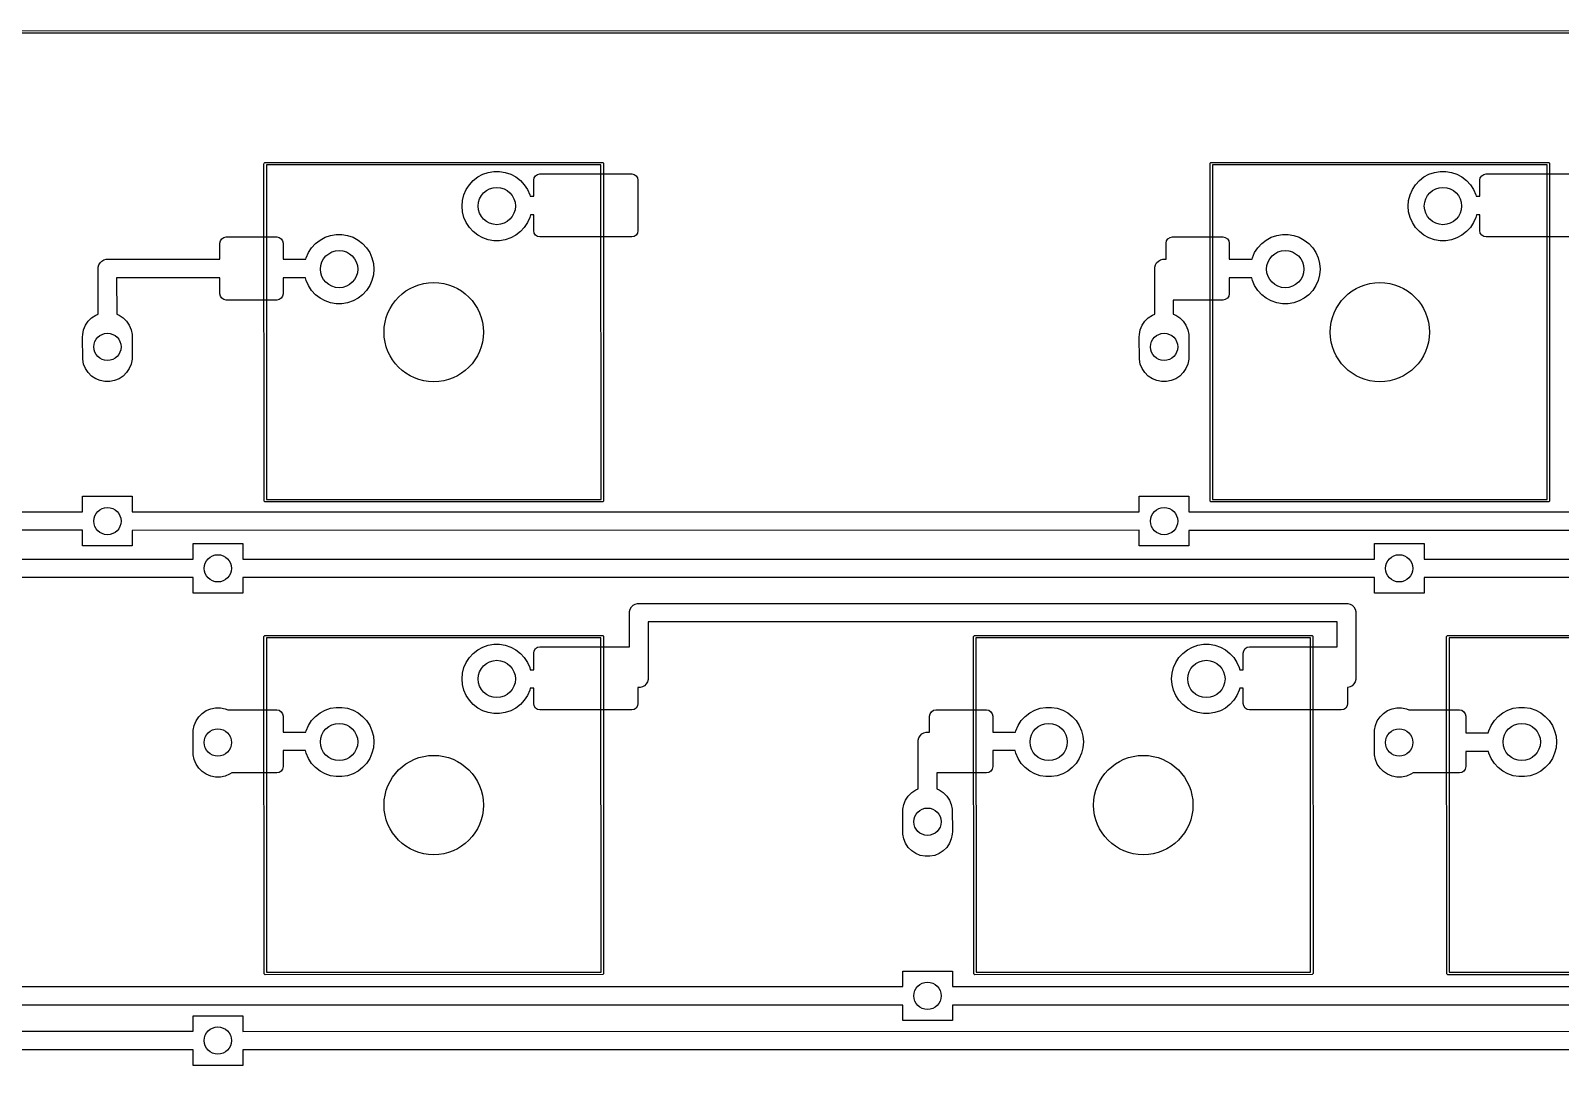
# Model space of a CAD drawing. Extents: x 12 to 499, y -206 to -17.
# Drawn here: x 71.1 to 132.7, y -58.5 to -16.8 of the extents above; entities that cross this region are included whole.
import ezdxf

# ---------------------------------------------------------------- set-up
doc = ezdxf.new("R2010")
doc.units = 0
doc.layers.add('BLACK', color=7, linetype='CONTINUOUS')

msp = doc.modelspace()

# ---------------------------------------------------------------- linework, layer by layer
at = {"layer": 'BLACK', "linetype": 'CONTINUOUS'}
for p, q in [((11.980866, -16.844806), (499.237, -16.841)), ((499.187, -16.937194), (12.046195, -16.940999)), ((80.514856, -22.185866), (80.541916, -22.158806)), ((80.541916, -22.158806), (94.13105, -22.155)), ((94.13105, -22.155), (94.150184, -22.158806)), ((94.150184, -22.158806), (94.177244, -22.185866)), ((118.614866, -22.185866), (118.641926, -22.158806)), ((118.641926, -22.158806), (132.23106, -22.155)), ((132.23106, -22.155), (132.250194, -22.158806)), ((132.250194, -22.158806), (132.277254, -22.185866)), ((80.51105, -22.205), (80.514856, -22.185866)), ((80.514856, -35.794134), (80.51105, -22.205)), ((94.081062, -22.251213), (80.607263, -22.254987)), ((80.607263, -22.254987), (80.611037, -35.728786)), ((88.937856, -22.879987), (89.120323, -22.737967)), ((89.120323, -22.737967), (89.323676, -22.627917)), ((89.323676, -22.627917), (89.54237, -22.55284)), ((89.54237, -22.55284), (89.770439, -22.514782)), ((89.770439, -22.514782), (90.001661, -22.514782)), ((90.001661, -22.514782), (90.22973, -22.55284)), ((90.22973, -22.55284), (90.448424, -22.627917)), ((90.448424, -22.627917), (90.651777, -22.737967)), ((90.651777, -22.737967), (90.834244, -22.879987)), ((91.37205, -22.869), (91.391385, -22.771798)), ((91.391385, -22.771798), (91.446445, -22.689395)), ((91.446445, -22.689395), (91.528848, -22.634335)), ((91.528848, -22.634335), (91.62605, -22.615)), ((91.62605, -22.615), (95.31805, -22.615)), ((94.084836, -35.725012), (94.081062, -22.251213)), ((94.177244, -22.185866), (94.18105, -35.775)), ((95.31805, -22.615), (95.415252, -22.634335)), ((95.415252, -22.634335), (95.497655, -22.689395)), ((95.497655, -22.689395), (95.552715, -22.771798)), ((95.552715, -22.771798), (95.57205, -22.869)), ((118.61106, -22.205), (118.614866, -22.185866)), ((118.614866, -35.794134), (118.61106, -22.205)), ((132.181072, -22.251213), (118.707273, -22.254987)), ((118.707273, -22.254987), (118.711047, -35.728786)), ((127.037866, -22.879987), (127.220333, -22.737967)), ((127.220333, -22.737967), (127.423686, -22.627917)), ((127.423686, -22.627917), (127.64238, -22.55284)), ((127.64238, -22.55284), (127.870449, -22.514782)), ((127.870449, -22.514782), (128.101671, -22.514782)), ((128.101671, -22.514782), (128.32974, -22.55284)), ((128.32974, -22.55284), (128.548434, -22.627917)), ((128.548434, -22.627917), (128.751787, -22.737967)), ((128.751787, -22.737967), (128.934254, -22.879987)), ((129.47206, -22.869), (129.491395, -22.771798)), ((129.491395, -22.771798), (129.546455, -22.689395)), ((129.546455, -22.689395), (129.628858, -22.634335)), ((129.628858, -22.634335), (129.72606, -22.615)), ((129.72606, -22.615), (133.41806, -22.615)), ((132.184846, -35.725012), (132.181072, -22.251213)), ((132.277254, -22.185866), (132.28106, -35.775)), ((88.561906, -23.455421), (88.654787, -23.243674)), ((88.654787, -23.243674), (88.781253, -23.050102)), ((88.781253, -23.050102), (88.937856, -22.879987)), ((90.834244, -22.879987), (90.990847, -23.050102)), ((90.990847, -23.050102), (91.117313, -23.243674)), ((91.117313, -23.243674), (91.210194, -23.455421)), ((91.37205, -23.511853), (91.37205, -22.869)), ((95.57205, -22.869), (95.57205, -24.901)), ((126.661916, -23.455421), (126.754797, -23.243674)), ((126.754797, -23.243674), (126.881263, -23.050102)), ((126.881263, -23.050102), (127.037866, -22.879987)), ((128.934254, -22.879987), (129.090857, -23.050102)), ((129.090857, -23.050102), (129.217323, -23.243674)), ((129.217323, -23.243674), (129.310204, -23.455421)), ((129.47206, -23.511853), (129.47206, -22.869)), ((88.48605, -23.91), (88.505144, -23.679568)), ((88.505144, -24.140432), (88.48605, -23.91)), ((88.505144, -23.679568), (88.561906, -23.455421)), ((91.210194, -23.455421), (91.224517, -23.511983)), ((91.224517, -23.511983), (91.37205, -23.511853)), ((126.58606, -23.91), (126.605154, -23.679568)), ((126.605154, -24.140432), (126.58606, -23.91)), ((126.605154, -23.679568), (126.661916, -23.455421)), ((129.310204, -23.455421), (129.324527, -23.511983)), ((129.324527, -23.511983), (129.47206, -23.511853)), ((88.561906, -24.364579), (88.505144, -24.140432)), ((88.654787, -24.576326), (88.561906, -24.364579)), ((88.781253, -24.769898), (88.654787, -24.576326)), ((91.117313, -24.576326), (90.990847, -24.769898)), ((91.210194, -24.364579), (91.117313, -24.576326)), ((91.236979, -24.258807), (91.210194, -24.364579)), ((91.37205, -24.258688), (91.236979, -24.258807)), ((91.37205, -24.901), (91.37205, -24.258688)), ((126.661916, -24.364579), (126.605154, -24.140432)), ((126.754797, -24.576326), (126.661916, -24.364579)), ((126.881263, -24.769898), (126.754797, -24.576326)), ((129.217323, -24.576326), (129.090857, -24.769898)), ((129.310204, -24.364579), (129.217323, -24.576326)), ((129.336989, -24.258807), (129.310204, -24.364579)), ((129.47206, -24.258688), (129.336989, -24.258807)), ((129.47206, -24.901), (129.47206, -24.258688)), ((78.759385, -25.311798), (78.814445, -25.229395)), ((78.814445, -25.229395), (78.896848, -25.174335)), ((78.896848, -25.174335), (78.99405, -25.155)), ((78.99405, -25.155), (81.02605, -25.155)), ((81.02605, -25.155), (81.123252, -25.174335)), ((81.123252, -25.174335), (81.205655, -25.229395)), ((81.205655, -25.229395), (81.260715, -25.311798)), ((82.770323, -25.277967), (82.973676, -25.167917)), ((82.973676, -25.167917), (83.19237, -25.09284)), ((83.19237, -25.09284), (83.420439, -25.054782)), ((83.420439, -25.054782), (83.651661, -25.054782)), ((83.651661, -25.054782), (83.87973, -25.09284)), ((83.87973, -25.09284), (84.098424, -25.167917)), ((84.098424, -25.167917), (84.301777, -25.277967)), ((88.937856, -24.940013), (88.781253, -24.769898)), ((89.120323, -25.082033), (88.937856, -24.940013)), ((89.323676, -25.192083), (89.120323, -25.082033)), ((89.54237, -25.26716), (89.323676, -25.192083)), ((90.448424, -25.192083), (90.22973, -25.26716)), ((90.651777, -25.082033), (90.448424, -25.192083)), ((90.834244, -24.940013), (90.651777, -25.082033)), ((90.990847, -24.769898), (90.834244, -24.940013)), ((91.391385, -24.998202), (91.37205, -24.901)), ((91.446445, -25.080605), (91.391385, -24.998202)), ((91.528848, -25.135665), (91.446445, -25.080605)), ((91.62605, -25.155), (91.528848, -25.135665)), ((95.31805, -25.155), (91.62605, -25.155)), ((95.415252, -25.135665), (95.31805, -25.155)), ((95.497655, -25.080605), (95.415252, -25.135665)), ((95.552715, -24.998202), (95.497655, -25.080605)), ((95.57205, -24.901), (95.552715, -24.998202)), ((116.859395, -25.311798), (116.914455, -25.229395)), ((116.914455, -25.229395), (116.996858, -25.174335)), ((116.996858, -25.174335), (117.09406, -25.155)), ((117.09406, -25.155), (119.12606, -25.155)), ((119.12606, -25.155), (119.223262, -25.174335)), ((119.223262, -25.174335), (119.305665, -25.229395)), ((119.305665, -25.229395), (119.360725, -25.311798)), ((120.870333, -25.277967), (121.073686, -25.167917)), ((121.073686, -25.167917), (121.29238, -25.09284)), ((121.29238, -25.09284), (121.520449, -25.054782)), ((121.520449, -25.054782), (121.751671, -25.054782)), ((121.751671, -25.054782), (121.97974, -25.09284)), ((121.97974, -25.09284), (122.198434, -25.167917)), ((122.198434, -25.167917), (122.401787, -25.277967)), ((127.037866, -24.940013), (126.881263, -24.769898)), ((127.220333, -25.082033), (127.037866, -24.940013)), ((127.423686, -25.192083), (127.220333, -25.082033)), ((127.64238, -25.26716), (127.423686, -25.192083)), ((128.548434, -25.192083), (128.32974, -25.26716)), ((128.751787, -25.082033), (128.548434, -25.192083)), ((128.934254, -24.940013), (128.751787, -25.082033)), ((129.090857, -24.769898), (128.934254, -24.940013)), ((129.491395, -24.998202), (129.47206, -24.901)), ((129.546455, -25.080605), (129.491395, -24.998202)), ((129.628858, -25.135665), (129.546455, -25.080605)), ((129.72606, -25.155), (129.628858, -25.135665)), ((133.41806, -25.155), (129.72606, -25.155)), ((78.74005, -25.409), (78.759385, -25.311798)), ((78.74005, -26.050696), (78.74005, -25.409)), ((81.260715, -25.311798), (81.28005, -25.409)), ((81.28005, -25.409), (81.28005, -26.052024)), ((82.211906, -25.995421), (82.304787, -25.783674)), ((82.304787, -25.783674), (82.431253, -25.590102)), ((82.431253, -25.590102), (82.587856, -25.419987)), ((82.587856, -25.419987), (82.770323, -25.277967)), ((84.301777, -25.277967), (84.484244, -25.419987)), ((84.484244, -25.419987), (84.640847, -25.590102)), ((84.640847, -25.590102), (84.767313, -25.783674)), ((84.767313, -25.783674), (84.860194, -25.995421)), ((89.770439, -25.305218), (89.54237, -25.26716)), ((90.001661, -25.305218), (89.770439, -25.305218)), ((90.22973, -25.26716), (90.001661, -25.305218)), ((116.84006, -25.409), (116.859395, -25.311798)), ((116.84006, -26.052904), (116.84006, -25.409)), ((119.360725, -25.311798), (119.38006, -25.409)), ((119.38006, -25.409), (119.38006, -26.052024)), ((120.311916, -25.995421), (120.404797, -25.783674)), ((120.404797, -25.783674), (120.531263, -25.590102)), ((120.531263, -25.590102), (120.687866, -25.419987)), ((120.687866, -25.419987), (120.870333, -25.277967)), ((122.401787, -25.277967), (122.584254, -25.419987)), ((122.584254, -25.419987), (122.740857, -25.590102)), ((122.740857, -25.590102), (122.867323, -25.783674)), ((122.867323, -25.783674), (122.960204, -25.995421)), ((127.870449, -25.305218), (127.64238, -25.26716)), ((128.101671, -25.305218), (127.870449, -25.305218)), ((128.32974, -25.26716), (128.101671, -25.305218)), ((73.831058, -26.425), (73.834266, -26.376053)), ((73.832894, -28.262389), (73.831058, -26.425)), ((73.834266, -26.376053), (73.859603, -26.281494)), ((73.859603, -26.281494), (73.90855, -26.196714)), ((73.90855, -26.196714), (73.977772, -26.127492)), ((73.977772, -26.127492), (74.062552, -26.078545)), ((74.062552, -26.078545), (74.157111, -26.053208)), ((74.157111, -26.053208), (78.74005, -26.050696)), ((81.28005, -26.052024), (82.19778, -26.0512)), ((82.19778, -26.0512), (82.211906, -25.995421)), ((84.860194, -25.995421), (84.916956, -26.219568)), ((84.916956, -26.219568), (84.93605, -26.45)), ((84.93605, -26.45), (84.916956, -26.680432)), ((116.38106, -26.425), (116.384268, -26.376053)), ((116.382896, -28.262389), (116.38106, -26.425)), ((116.384268, -26.376053), (116.409605, -26.281494)), ((116.409605, -26.281494), (116.458552, -26.196714)), ((116.458552, -26.196714), (116.527774, -26.127492)), ((116.527774, -26.127492), (116.612554, -26.078545)), ((116.612554, -26.078545), (116.707113, -26.053208)), ((116.707113, -26.053208), (116.84006, -26.052904)), ((119.38006, -26.052024), (120.29779, -26.0512)), ((120.29779, -26.0512), (120.311916, -25.995421)), ((122.960204, -25.995421), (123.016966, -26.219568)), ((123.016966, -26.219568), (123.03606, -26.45)), ((123.03606, -26.45), (123.016966, -26.680432)), ((78.74005, -26.797514), (74.578273, -26.799795)), ((74.578273, -26.799795), (74.579735, -28.262602)), ((78.74005, -27.441), (78.74005, -26.797514)), ((82.184928, -26.798048), (81.28005, -26.79886)), ((81.28005, -26.79886), (81.28005, -27.441)), ((82.211906, -26.904579), (82.184928, -26.798048)), ((82.304787, -27.116326), (82.211906, -26.904579)), ((84.860194, -26.904579), (84.767313, -27.116326)), ((84.916956, -26.680432), (84.860194, -26.904579)), ((120.284938, -26.798048), (119.38006, -26.79886)), ((119.38006, -26.79886), (119.38006, -27.441)), ((120.311916, -26.904579), (120.284938, -26.798048)), ((120.404797, -27.116326), (120.311916, -26.904579)), ((122.960204, -26.904579), (122.867323, -27.116326)), ((123.016966, -26.680432), (122.960204, -26.904579)), ((78.759385, -27.538202), (78.74005, -27.441)), ((78.814445, -27.620605), (78.759385, -27.538202)), ((78.896848, -27.675665), (78.814445, -27.620605)), ((78.99405, -27.695), (78.896848, -27.675665)), ((81.02605, -27.695), (78.99405, -27.695)), ((81.123252, -27.675665), (81.02605, -27.695)), ((81.205655, -27.620605), (81.123252, -27.675665)), ((81.260715, -27.538202), (81.205655, -27.620605)), ((81.28005, -27.441), (81.260715, -27.538202)), ((82.431253, -27.309898), (82.304787, -27.116326)), ((82.587856, -27.480013), (82.431253, -27.309898)), ((82.770323, -27.622033), (82.587856, -27.480013)), ((82.973676, -27.732083), (82.770323, -27.622033)), ((84.301777, -27.622033), (84.098424, -27.732083)), ((84.484244, -27.480013), (84.301777, -27.622033)), ((84.640847, -27.309898), (84.484244, -27.480013)), ((84.767313, -27.116326), (84.640847, -27.309898)), ((119.12606, -27.695), (117.129171, -27.695)), ((117.129171, -27.695), (117.129737, -28.262602)), ((119.223262, -27.675665), (119.12606, -27.695)), ((119.305665, -27.620605), (119.223262, -27.675665)), ((119.360725, -27.538202), (119.305665, -27.620605)), ((119.38006, -27.441), (119.360725, -27.538202)), ((120.531263, -27.309898), (120.404797, -27.116326)), ((120.687866, -27.480013), (120.531263, -27.309898)), ((120.870333, -27.622033), (120.687866, -27.480013)), ((121.073686, -27.732083), (120.870333, -27.622033)), ((122.401787, -27.622033), (122.198434, -27.732083)), ((122.584254, -27.480013), (122.401787, -27.622033)), ((122.740857, -27.309898), (122.584254, -27.480013)), ((122.867323, -27.116326), (122.740857, -27.309898)), ((73.571665, -28.41199), (73.734661, -28.303079)), ((73.734661, -28.303079), (73.832894, -28.262389)), ((74.579735, -28.262602), (74.677455, -28.303079)), ((74.677455, -28.303079), (74.840451, -28.41199)), ((83.19237, -27.80716), (82.973676, -27.732083)), ((83.420439, -27.845218), (83.19237, -27.80716)), ((83.651661, -27.845218), (83.420439, -27.845218)), ((83.87973, -27.80716), (83.651661, -27.845218)), ((84.098424, -27.732083), (83.87973, -27.80716)), ((116.121667, -28.41199), (116.284663, -28.303079)), ((116.284663, -28.303079), (116.382896, -28.262389)), ((117.129737, -28.262602), (117.227457, -28.303079)), ((117.227457, -28.303079), (117.390453, -28.41199)), ((121.29238, -27.80716), (121.073686, -27.732083)), ((121.520449, -27.845218), (121.29238, -27.80716)), ((121.751671, -27.845218), (121.520449, -27.845218)), ((121.97974, -27.80716), (121.751671, -27.845218)), ((122.198434, -27.732083), (121.97974, -27.80716)), ((73.210873, -29.086983), (73.249118, -28.894715)), ((73.249118, -28.894715), (73.324137, -28.713603)), ((73.324137, -28.713603), (73.433048, -28.550607)), ((73.433048, -28.550607), (73.571665, -28.41199)), ((74.840451, -28.41199), (74.979068, -28.550607)), ((74.979068, -28.550607), (75.087979, -28.713603)), ((75.087979, -28.713603), (75.162998, -28.894715)), ((75.162998, -28.894715), (75.201243, -29.086983)), ((115.760875, -29.086983), (115.79912, -28.894715)), ((115.79912, -28.894715), (115.874139, -28.713603)), ((115.874139, -28.713603), (115.98305, -28.550607)), ((115.98305, -28.550607), (116.121667, -28.41199)), ((117.390453, -28.41199), (117.52907, -28.550607)), ((117.52907, -28.550607), (117.637981, -28.713603)), ((117.637981, -28.713603), (117.713, -28.894715)), ((117.713, -28.894715), (117.751245, -29.086983)), ((73.206058, -29.185), (73.210873, -29.086983)), ((73.210873, -30.083017), (73.206058, -29.185)), ((75.201243, -29.086983), (75.206058, -29.985)), ((115.75606, -29.185), (115.760875, -29.086983)), ((115.760875, -30.083017), (115.75606, -29.185)), ((117.751245, -29.086983), (117.75606, -29.985)), ((73.249118, -30.275285), (73.210873, -30.083017)), ((75.201243, -30.083017), (75.162998, -30.275285)), ((75.206058, -29.985), (75.201243, -30.083017)), ((115.79912, -30.275285), (115.760875, -30.083017)), ((117.751245, -30.083017), (117.713, -30.275285)), ((117.75606, -29.985), (117.751245, -30.083017)), ((73.324137, -30.456397), (73.249118, -30.275285)), ((73.433048, -30.619393), (73.324137, -30.456397)), ((73.571665, -30.75801), (73.433048, -30.619393)), ((73.734661, -30.866921), (73.571665, -30.75801)), ((74.840451, -30.75801), (74.677455, -30.866921)), ((74.979068, -30.619393), (74.840451, -30.75801)), ((75.087979, -30.456397), (74.979068, -30.619393)), ((75.162998, -30.275285), (75.087979, -30.456397)), ((115.874139, -30.456397), (115.79912, -30.275285)), ((115.98305, -30.619393), (115.874139, -30.456397)), ((116.121667, -30.75801), (115.98305, -30.619393)), ((116.284663, -30.866921), (116.121667, -30.75801)), ((117.390453, -30.75801), (117.227457, -30.866921)), ((117.52907, -30.619393), (117.390453, -30.75801)), ((117.637981, -30.456397), (117.52907, -30.619393)), ((117.713, -30.275285), (117.637981, -30.456397)), ((73.915773, -30.94194), (73.734661, -30.866921)), ((74.108041, -30.980185), (73.915773, -30.94194)), ((74.304075, -30.980185), (74.108041, -30.980185)), ((74.496343, -30.94194), (74.304075, -30.980185)), ((74.677455, -30.866921), (74.496343, -30.94194)), ((116.465775, -30.94194), (116.284663, -30.866921)), ((116.658043, -30.980185), (116.465775, -30.94194)), ((116.854077, -30.980185), (116.658043, -30.980185)), ((117.046345, -30.94194), (116.854077, -30.980185)), ((117.227457, -30.866921), (117.046345, -30.94194)), ((73.206058, -36.225095), (73.206058, -35.6)), ((73.206058, -35.6), (75.206058, -35.6)), ((75.206058, -35.6), (75.206058, -36.228129)), ((80.611037, -35.728786), (94.084836, -35.725012)), ((115.75606, -36.225075), (115.75606, -35.6)), ((115.75606, -35.6), (117.75606, -35.6)), ((117.75606, -35.6), (117.75606, -36.228119)), ((118.711047, -35.728786), (132.184846, -35.725012)), ((41.556058, -36.228108), (73.206058, -36.225095)), ((75.206058, -36.228129), (115.75606, -36.225075)), ((80.541916, -35.821194), (80.514856, -35.794134)), ((80.56105, -35.825), (80.541916, -35.821194)), ((94.150184, -35.821194), (80.56105, -35.825)), ((94.177244, -35.794134), (94.150184, -35.821194)), ((94.18105, -35.775), (94.177244, -35.794134)), ((117.75606, -36.228119), (153.85606, -36.225084)), ((118.641926, -35.821194), (118.614866, -35.794134)), ((118.66106, -35.825), (118.641926, -35.821194)), ((132.250194, -35.821194), (118.66106, -35.825)), ((132.277254, -35.794134), (132.250194, -35.821194)), ((132.28106, -35.775), (132.277254, -35.794134)), ((73.206058, -36.971891), (41.556058, -36.974904)), ((73.206058, -37.6), (73.206058, -36.971891)), ((115.75606, -36.97187), (75.206058, -36.974924)), ((75.206058, -36.974924), (75.206058, -37.6)), ((77.65605, -38.129467), (77.65605, -37.5044)), ((77.65605, -37.5044), (79.65605, -37.5044)), ((79.65605, -37.5044), (79.65605, -38.132537)), ((115.75606, -37.6), (115.75606, -36.97187)), ((153.85606, -36.97188), (117.75606, -36.974915)), ((117.75606, -36.974915), (117.75606, -37.6)), ((125.226058, -38.129467), (125.226058, -37.5044)), ((125.226058, -37.5044), (127.226058, -37.5044)), ((127.226058, -37.5044), (127.226058, -38.13252)), ((32.03106, -38.132537), (77.65605, -38.129467)), ((75.206058, -37.6), (73.206058, -37.6)), ((79.65605, -38.132537), (125.226058, -38.129467)), ((117.75606, -37.6), (115.75606, -37.6)), ((127.226058, -38.13252), (163.426058, -38.129483)), ((77.65605, -38.876262), (32.03106, -38.879332)), ((77.65605, -39.5044), (77.65605, -38.876262)), ((125.226058, -38.876262), (79.65605, -38.879332)), ((79.65605, -38.879332), (79.65605, -39.5044)), ((125.226058, -39.5044), (125.226058, -38.876262)), ((163.426058, -38.876279), (127.226058, -38.879316)), ((127.226058, -38.879316), (127.226058, -39.5044)), ((79.65605, -39.5044), (77.65605, -39.5044)), ((95.30855, -40.061714), (95.377772, -39.992492)), ((95.377772, -39.992492), (95.462552, -39.943545)), ((95.462552, -39.943545), (95.557111, -39.918208)), ((95.557111, -39.918208), (124.106058, -39.915)), ((124.106058, -39.915), (124.155005, -39.918208)), ((124.155005, -39.918208), (124.249564, -39.943545)), ((124.249564, -39.943545), (124.334344, -39.992492)), ((124.334344, -39.992492), (124.403566, -40.061714)), ((127.226058, -39.5044), (125.226058, -39.5044)), ((95.231058, -40.29), (95.234266, -40.241053)), ((95.232695, -41.664997), (95.231058, -40.29)), ((95.234266, -40.241053), (95.259603, -40.146494)), ((95.259603, -40.146494), (95.30855, -40.061714)), ((124.403566, -40.061714), (124.452513, -40.146494)), ((124.452513, -40.146494), (124.47785, -40.241053)), ((124.47785, -40.241053), (124.481058, -42.934997)), ((80.51107, -41.254997), (80.514876, -41.235863)), ((80.514876, -54.844131), (80.51107, -41.254997)), ((80.514876, -41.235863), (80.541936, -41.208803)), ((80.541936, -41.208803), (94.13107, -41.204997)), ((94.13107, -41.204997), (94.150204, -41.208803)), ((94.150204, -41.208803), (94.177264, -41.235863)), ((94.177264, -41.235863), (94.18107, -54.824997)), ((123.7315, -40.661839), (95.978354, -40.664958)), ((95.978354, -40.664958), (95.981058, -42.934997)), ((109.08607, -41.254997), (109.089876, -41.235863)), ((109.089876, -54.844131), (109.08607, -41.254997)), ((109.089876, -41.235863), (109.116936, -41.208803)), ((109.116936, -41.208803), (122.70607, -41.204997)), ((122.70607, -41.204997), (122.725204, -41.208803)), ((122.725204, -41.208803), (122.752264, -41.235863)), ((122.752264, -41.235863), (122.75607, -54.824997)), ((123.732695, -41.664997), (123.7315, -40.661839)), ((128.13607, -41.254997), (128.139876, -41.235863)), ((128.139876, -54.844131), (128.13607, -41.254997)), ((128.139876, -41.235863), (128.166936, -41.208803)), ((128.166936, -41.208803), (141.75607, -41.204997)), ((94.081082, -41.30121), (80.607283, -41.304984)), ((80.607283, -41.304984), (80.611057, -54.778783)), ((88.937876, -41.929984), (89.120343, -41.787964)), ((89.120343, -41.787964), (89.323696, -41.677914)), ((89.323696, -41.677914), (89.54239, -41.602837)), ((89.54239, -41.602837), (89.770459, -41.564779)), ((89.770459, -41.564779), (90.001681, -41.564779)), ((90.001681, -41.564779), (90.22975, -41.602837)), ((90.22975, -41.602837), (90.448444, -41.677914)), ((90.448444, -41.677914), (90.651797, -41.787964)), ((90.651797, -41.787964), (90.834264, -41.929984)), ((91.37207, -41.918997), (91.391405, -41.821795)), ((91.391405, -41.821795), (91.446465, -41.739392)), ((91.446465, -41.739392), (91.528868, -41.684332)), ((91.528868, -41.684332), (91.62607, -41.664997)), ((91.62607, -41.664997), (95.232695, -41.664997)), ((94.084856, -54.775009), (94.081082, -41.30121)), ((122.656082, -41.30121), (109.182283, -41.304984)), ((109.182283, -41.304984), (109.186057, -54.778783)), ((117.512876, -41.929984), (117.695343, -41.787964)), ((117.695343, -41.787964), (117.898696, -41.677914)), ((117.898696, -41.677914), (118.11739, -41.602837)), ((118.11739, -41.602837), (118.345459, -41.564779)), ((118.345459, -41.564779), (118.576681, -41.564779)), ((118.576681, -41.564779), (118.80475, -41.602837)), ((118.80475, -41.602837), (119.023444, -41.677914)), ((119.023444, -41.677914), (119.226797, -41.787964)), ((119.226797, -41.787964), (119.409264, -41.929984)), ((119.94707, -41.918997), (119.966405, -41.821795)), ((119.966405, -41.821795), (120.021465, -41.739392)), ((120.021465, -41.739392), (120.103868, -41.684332)), ((120.103868, -41.684332), (120.20107, -41.664997)), ((120.20107, -41.664997), (123.732695, -41.664997)), ((122.659856, -54.775009), (122.656082, -41.30121)), ((141.706082, -41.30121), (128.232283, -41.304984)), ((128.232283, -41.304984), (128.236057, -54.778783)), ((88.505164, -42.729565), (88.561926, -42.505418)), ((88.561926, -42.505418), (88.654807, -42.293671)), ((88.654807, -42.293671), (88.781273, -42.100099)), ((88.781273, -42.100099), (88.937876, -41.929984)), ((90.834264, -41.929984), (90.990867, -42.100099)), ((90.990867, -42.100099), (91.117333, -42.293671)), ((91.117333, -42.293671), (91.210214, -42.505418)), ((91.210214, -42.505418), (91.230867, -42.586974)), ((91.37207, -42.58685), (91.37207, -41.918997)), ((117.080164, -42.729565), (117.136926, -42.505418)), ((117.136926, -42.505418), (117.229807, -42.293671)), ((117.229807, -42.293671), (117.356273, -42.100099)), ((117.356273, -42.100099), (117.512876, -41.929984)), ((119.409264, -41.929984), (119.565867, -42.100099)), ((119.565867, -42.100099), (119.692333, -42.293671)), ((119.692333, -42.293671), (119.785214, -42.505418)), ((119.785214, -42.505418), (119.805867, -42.586974)), ((119.94707, -42.58685), (119.94707, -41.918997)), ((88.48607, -42.959997), (88.505164, -42.729565)), ((88.505164, -43.190429), (88.48607, -42.959997)), ((91.230867, -42.586974), (91.37207, -42.58685)), ((95.952513, -43.078503), (95.903566, -43.163283)), ((95.97785, -42.983944), (95.952513, -43.078503)), ((95.981058, -42.934997), (95.97785, -42.983944)), ((117.06107, -42.959997), (117.080164, -42.729565)), ((117.080164, -43.190429), (117.06107, -42.959997)), ((119.805867, -42.586974), (119.94707, -42.58685)), ((124.452513, -43.078503), (124.403566, -43.163283)), ((124.47785, -42.983944), (124.452513, -43.078503)), ((124.481058, -42.934997), (124.47785, -42.983944)), ((88.561926, -43.414576), (88.505164, -43.190429)), ((88.654807, -43.626323), (88.561926, -43.414576)), ((88.781273, -43.819895), (88.654807, -43.626323)), ((91.117333, -43.626323), (90.990867, -43.819895)), ((91.210214, -43.414576), (91.117333, -43.626323)), ((91.230666, -43.33381), (91.210214, -43.414576)), ((91.37207, -43.333685), (91.230666, -43.33381)), ((91.37207, -43.950997), (91.37207, -43.333685)), ((95.655005, -43.306789), (95.57207, -43.30691)), ((95.57207, -43.30691), (95.57207, -43.950997)), ((95.749564, -43.281452), (95.655005, -43.306789)), ((95.834344, -43.232505), (95.749564, -43.281452)), ((95.903566, -43.163283), (95.834344, -43.232505)), ((117.136926, -43.414576), (117.080164, -43.190429)), ((117.229807, -43.626323), (117.136926, -43.414576)), ((117.356273, -43.819895), (117.229807, -43.626323)), ((119.692333, -43.626323), (119.565867, -43.819895)), ((119.785214, -43.414576), (119.692333, -43.626323)), ((119.805666, -43.33381), (119.785214, -43.414576)), ((119.94707, -43.333685), (119.805666, -43.33381)), ((119.94707, -43.950997), (119.94707, -43.333685)), ((124.155005, -43.306789), (124.14707, -43.306801)), ((124.14707, -43.306801), (124.14707, -43.950997)), ((124.249564, -43.281452), (124.155005, -43.306789)), ((124.334344, -43.232505), (124.249564, -43.281452)), ((124.403566, -43.163283), (124.334344, -43.232505)), ((77.88304, -44.485007), (78.021657, -44.34639)), ((78.021657, -44.34639), (78.184653, -44.237479)), ((78.184653, -44.237479), (78.365765, -44.16246)), ((78.365765, -44.16246), (78.558033, -44.124215)), ((78.558033, -44.124215), (78.754067, -44.124215)), ((78.754067, -44.124215), (78.946335, -44.16246)), ((78.946335, -44.16246), (79.049028, -44.204997)), ((79.049028, -44.204997), (81.02607, -44.204997)), ((81.02607, -44.204997), (81.123272, -44.224332)), ((81.123272, -44.224332), (81.205675, -44.279392)), ((81.205675, -44.279392), (81.260735, -44.361795)), ((82.587876, -44.469984), (82.770343, -44.327964)), ((82.770343, -44.327964), (82.973696, -44.217914)), ((82.973696, -44.217914), (83.19239, -44.142837)), ((83.19239, -44.142837), (83.420459, -44.104779)), ((83.420459, -44.104779), (83.651681, -44.104779)), ((83.651681, -44.104779), (83.87975, -44.142837)), ((83.87975, -44.142837), (84.098444, -44.217914)), ((84.098444, -44.217914), (84.301797, -44.327964)), ((84.301797, -44.327964), (84.484264, -44.469984)), ((88.937876, -43.99001), (88.781273, -43.819895)), ((89.120343, -44.13203), (88.937876, -43.99001)), ((89.323696, -44.24208), (89.120343, -44.13203)), ((89.54239, -44.317157), (89.323696, -44.24208)), ((89.770459, -44.355215), (89.54239, -44.317157)), ((90.22975, -44.317157), (90.001681, -44.355215)), ((90.448444, -44.24208), (90.22975, -44.317157)), ((90.651797, -44.13203), (90.448444, -44.24208)), ((90.834264, -43.99001), (90.651797, -44.13203)), ((90.990867, -43.819895), (90.834264, -43.99001)), ((91.391405, -44.048199), (91.37207, -43.950997)), ((91.446465, -44.130602), (91.391405, -44.048199)), ((91.528868, -44.185662), (91.446465, -44.130602)), ((91.62607, -44.204997), (91.528868, -44.185662)), ((95.31807, -44.204997), (91.62607, -44.204997)), ((95.415272, -44.185662), (95.31807, -44.204997)), ((95.497675, -44.130602), (95.415272, -44.185662)), ((95.552735, -44.048199), (95.497675, -44.130602)), ((95.57207, -43.950997), (95.552735, -44.048199)), ((107.334405, -44.361795), (107.389465, -44.279392)), ((107.389465, -44.279392), (107.471868, -44.224332)), ((107.471868, -44.224332), (107.56907, -44.204997)), ((107.56907, -44.204997), (109.60107, -44.204997)), ((109.60107, -44.204997), (109.698272, -44.224332)), ((109.698272, -44.224332), (109.780675, -44.279392)), ((109.780675, -44.279392), (109.835735, -44.361795)), ((111.162876, -44.469984), (111.345343, -44.327964)), ((111.345343, -44.327964), (111.548696, -44.217914)), ((111.548696, -44.217914), (111.76739, -44.142837)), ((111.76739, -44.142837), (111.995459, -44.104779)), ((111.995459, -44.104779), (112.226681, -44.104779)), ((112.226681, -44.104779), (112.45475, -44.142837)), ((112.45475, -44.142837), (112.673444, -44.217914)), ((112.673444, -44.217914), (112.876797, -44.327964)), ((112.876797, -44.327964), (113.059264, -44.469984)), ((117.512876, -43.99001), (117.356273, -43.819895)), ((117.695343, -44.13203), (117.512876, -43.99001)), ((117.898696, -44.24208), (117.695343, -44.13203)), ((118.11739, -44.317157), (117.898696, -44.24208)), ((118.345459, -44.355215), (118.11739, -44.317157)), ((118.80475, -44.317157), (118.576681, -44.355215)), ((119.023444, -44.24208), (118.80475, -44.317157)), ((119.226797, -44.13203), (119.023444, -44.24208)), ((119.409264, -43.99001), (119.226797, -44.13203)), ((119.565867, -43.819895), (119.409264, -43.99001)), ((119.966405, -44.048199), (119.94707, -43.950997)), ((120.021465, -44.130602), (119.966405, -44.048199)), ((120.103868, -44.185662), (120.021465, -44.130602)), ((120.20107, -44.204997), (120.103868, -44.185662)), ((123.89307, -44.204997), (120.20107, -44.204997)), ((123.990272, -44.185662), (123.89307, -44.204997)), ((124.072675, -44.130602), (123.990272, -44.185662)), ((124.127735, -44.048199), (124.072675, -44.130602)), ((124.14707, -43.950997), (124.127735, -44.048199)), ((125.453048, -44.485007), (125.591665, -44.34639)), ((125.591665, -44.34639), (125.754661, -44.237479)), ((125.754661, -44.237479), (125.935773, -44.16246)), ((125.935773, -44.16246), (126.128041, -44.124215)), ((126.128041, -44.124215), (126.324075, -44.124215)), ((126.324075, -44.124215), (126.516343, -44.16246)), ((126.516343, -44.16246), (126.619047, -44.205001)), ((126.619047, -44.205001), (126.61907, -44.204997)), ((126.61907, -44.204997), (128.65107, -44.204997)), ((128.65107, -44.204997), (128.748272, -44.224332)), ((128.748272, -44.224332), (128.830675, -44.279392)), ((128.830675, -44.279392), (128.885735, -44.361795)), ((130.212876, -44.469984), (130.395343, -44.327964)), ((130.395343, -44.327964), (130.598696, -44.217914)), ((130.598696, -44.217914), (130.81739, -44.142837)), ((130.81739, -44.142837), (131.045459, -44.104779)), ((131.045459, -44.104779), (131.276681, -44.104779)), ((131.276681, -44.104779), (131.50475, -44.142837)), ((131.50475, -44.142837), (131.723444, -44.217914)), ((131.723444, -44.217914), (131.926797, -44.327964)), ((131.926797, -44.327964), (132.109264, -44.469984)), ((77.660865, -45.021383), (77.69911, -44.829115)), ((77.69911, -44.829115), (77.774129, -44.648003)), ((77.774129, -44.648003), (77.88304, -44.485007)), ((81.260735, -44.361795), (81.28007, -44.458997)), ((81.28007, -44.458997), (81.28007, -45.102021)), ((82.211926, -45.045418), (82.304807, -44.833671)), ((82.304807, -44.833671), (82.431273, -44.640099)), ((82.431273, -44.640099), (82.587876, -44.469984)), ((84.484264, -44.469984), (84.640867, -44.640099)), ((84.640867, -44.640099), (84.767333, -44.833671)), ((84.767333, -44.833671), (84.860214, -45.045418)), ((90.001681, -44.355215), (89.770459, -44.355215)), ((107.31507, -44.458997), (107.334405, -44.361795)), ((107.31507, -45.102901), (107.31507, -44.458997)), ((109.835735, -44.361795), (109.85507, -44.458997)), ((109.85507, -44.458997), (109.85507, -45.102021)), ((110.786926, -45.045418), (110.879807, -44.833671)), ((110.879807, -44.833671), (111.006273, -44.640099)), ((111.006273, -44.640099), (111.162876, -44.469984)), ((113.059264, -44.469984), (113.215867, -44.640099)), ((113.215867, -44.640099), (113.342333, -44.833671)), ((113.342333, -44.833671), (113.435214, -45.045418)), ((118.576681, -44.355215), (118.345459, -44.355215)), ((125.230873, -45.021383), (125.269118, -44.829115)), ((125.269118, -44.829115), (125.344137, -44.648003)), ((125.344137, -44.648003), (125.453048, -44.485007)), ((128.885735, -44.361795), (128.90507, -44.458997)), ((128.90507, -44.458997), (128.90507, -45.136449)), ((129.836926, -45.045418), (129.929807, -44.833671)), ((129.929807, -44.833671), (130.056273, -44.640099)), ((130.056273, -44.640099), (130.212876, -44.469984)), ((132.109264, -44.469984), (132.265867, -44.640099)), ((132.265867, -44.640099), (132.392333, -44.833671)), ((132.392333, -44.833671), (132.485214, -45.045418)), ((77.65605, -45.1194), (77.660865, -45.021383)), ((77.660865, -46.017417), (77.65605, -45.1194)), ((81.28007, -45.102021), (82.1978, -45.101197)), ((82.1978, -45.101197), (82.211926, -45.045418)), ((84.860214, -45.045418), (84.916976, -45.269565)), ((84.916976, -45.269565), (84.93607, -45.499997)), ((84.93607, -45.499997), (84.916976, -45.730429)), ((106.85607, -45.474997), (106.859278, -45.42605)), ((106.857938, -47.387976), (106.85607, -45.474997)), ((106.859278, -45.42605), (106.884615, -45.331491)), ((106.884615, -45.331491), (106.933562, -45.246711)), ((106.933562, -45.246711), (107.002784, -45.177489)), ((107.002784, -45.177489), (107.087564, -45.128542)), ((107.087564, -45.128542), (107.182123, -45.103205)), ((107.182123, -45.103205), (107.31507, -45.102901)), ((109.85507, -45.102021), (110.7728, -45.101197)), ((110.7728, -45.101197), (110.786926, -45.045418)), ((113.435214, -45.045418), (113.491976, -45.269565)), ((113.491976, -45.269565), (113.51107, -45.499997)), ((113.51107, -45.499997), (113.491976, -45.730429)), ((125.226058, -45.1194), (125.230873, -45.021383)), ((125.230873, -46.017417), (125.226058, -45.1194)), ((128.90507, -45.136449), (129.814021, -45.135864)), ((129.814021, -45.135864), (129.836926, -45.045418)), ((132.485214, -45.045418), (132.541976, -45.269565)), ((132.541976, -45.269565), (132.56107, -45.499997)), ((132.56107, -45.499997), (132.541976, -45.730429)), ((77.69911, -46.209685), (77.660865, -46.017417)), ((82.184948, -45.848045), (81.28007, -45.848857)), ((81.28007, -45.848857), (81.28007, -46.490997)), ((82.211926, -45.954576), (82.184948, -45.848045)), ((82.304807, -46.166323), (82.211926, -45.954576)), ((82.431273, -46.359895), (82.304807, -46.166323)), ((84.767333, -46.166323), (84.640867, -46.359895)), ((84.860214, -45.954576), (84.767333, -46.166323)), ((84.916976, -45.730429), (84.860214, -45.954576)), ((110.759948, -45.848045), (109.85507, -45.848857)), ((109.85507, -45.848857), (109.85507, -46.490997)), ((110.786926, -45.954576), (110.759948, -45.848045)), ((110.879807, -46.166323), (110.786926, -45.954576)), ((111.006273, -46.359895), (110.879807, -46.166323)), ((113.342333, -46.166323), (113.215867, -46.359895)), ((113.435214, -45.954576), (113.342333, -46.166323)), ((113.491976, -45.730429), (113.435214, -45.954576)), ((125.269118, -46.209685), (125.230873, -46.017417)), ((129.81872, -45.882684), (128.90507, -45.883272)), ((128.90507, -45.883272), (128.90507, -46.490997)), ((129.836926, -45.954576), (129.81872, -45.882684)), ((129.929807, -46.166323), (129.836926, -45.954576)), ((130.056273, -46.359895), (129.929807, -46.166323)), ((132.392333, -46.166323), (132.265867, -46.359895)), ((132.485214, -45.954576), (132.392333, -46.166323)), ((132.541976, -45.730429), (132.485214, -45.954576)), ((77.774129, -46.390797), (77.69911, -46.209685)), ((77.88304, -46.553793), (77.774129, -46.390797)), ((78.021657, -46.69241), (77.88304, -46.553793)), ((78.184653, -46.801321), (78.021657, -46.69241)), ((78.365765, -46.87634), (78.184653, -46.801321)), ((79.127447, -46.801321), (78.946335, -46.87634)), ((79.211741, -46.744997), (79.127447, -46.801321)), ((81.02607, -46.744997), (79.211741, -46.744997)), ((81.123272, -46.725662), (81.02607, -46.744997)), ((81.205675, -46.670602), (81.123272, -46.725662)), ((81.260735, -46.588199), (81.205675, -46.670602)), ((81.28007, -46.490997), (81.260735, -46.588199)), ((82.587876, -46.53001), (82.431273, -46.359895)), ((82.770343, -46.67203), (82.587876, -46.53001)), ((82.973696, -46.78208), (82.770343, -46.67203)), ((83.19239, -46.857157), (82.973696, -46.78208)), ((84.098444, -46.78208), (83.87975, -46.857157)), ((84.301797, -46.67203), (84.098444, -46.78208)), ((84.484264, -46.53001), (84.301797, -46.67203)), ((84.640867, -46.359895), (84.484264, -46.53001)), ((109.60107, -46.744997), (107.60415, -46.744997)), ((107.60415, -46.744997), (107.604778, -47.388215)), ((109.698272, -46.725662), (109.60107, -46.744997)), ((109.780675, -46.670602), (109.698272, -46.725662)), ((109.835735, -46.588199), (109.780675, -46.670602)), ((109.85507, -46.490997), (109.835735, -46.588199)), ((111.162876, -46.53001), (111.006273, -46.359895)), ((111.345343, -46.67203), (111.162876, -46.53001)), ((111.548696, -46.78208), (111.345343, -46.67203)), ((111.76739, -46.857157), (111.548696, -46.78208)), ((112.673444, -46.78208), (112.45475, -46.857157)), ((112.876797, -46.67203), (112.673444, -46.78208)), ((113.059264, -46.53001), (112.876797, -46.67203)), ((113.215867, -46.359895), (113.059264, -46.53001)), ((125.344137, -46.390797), (125.269118, -46.209685)), ((125.453048, -46.553793), (125.344137, -46.390797)), ((125.591665, -46.69241), (125.453048, -46.553793)), ((125.754661, -46.801321), (125.591665, -46.69241)), ((125.935773, -46.87634), (125.754661, -46.801321)), ((126.697455, -46.801321), (126.516343, -46.87634)), ((126.781749, -46.744997), (126.697455, -46.801321)), ((128.65107, -46.744997), (126.781749, -46.744997)), ((128.748272, -46.725662), (128.65107, -46.744997)), ((128.830675, -46.670602), (128.748272, -46.725662)), ((128.885735, -46.588199), (128.830675, -46.670602)), ((128.90507, -46.490997), (128.885735, -46.588199)), ((130.212876, -46.53001), (130.056273, -46.359895)), ((130.395343, -46.67203), (130.212876, -46.53001)), ((130.598696, -46.78208), (130.395343, -46.67203)), ((130.81739, -46.857157), (130.598696, -46.78208)), ((131.723444, -46.78208), (131.50475, -46.857157)), ((131.926797, -46.67203), (131.723444, -46.78208)), ((132.109264, -46.53001), (131.926797, -46.67203)), ((132.265867, -46.359895), (132.109264, -46.53001)), ((78.558033, -46.914585), (78.365765, -46.87634)), ((78.754067, -46.914585), (78.558033, -46.914585)), ((78.946335, -46.87634), (78.754067, -46.914585)), ((83.420459, -46.895215), (83.19239, -46.857157)), ((83.651681, -46.895215), (83.420459, -46.895215)), ((83.87975, -46.857157), (83.651681, -46.895215)), ((106.596677, -47.53759), (106.759673, -47.428679)), ((106.759673, -47.428679), (106.857938, -47.387976)), ((107.604778, -47.388215), (107.702467, -47.428679)), ((107.702467, -47.428679), (107.865463, -47.53759)), ((111.995459, -46.895215), (111.76739, -46.857157)), ((112.226681, -46.895215), (111.995459, -46.895215)), ((112.45475, -46.857157), (112.226681, -46.895215)), ((126.128041, -46.914585), (125.935773, -46.87634)), ((126.324075, -46.914585), (126.128041, -46.914585)), ((126.516343, -46.87634), (126.324075, -46.914585)), ((131.045459, -46.895215), (130.81739, -46.857157)), ((131.276681, -46.895215), (131.045459, -46.895215)), ((131.50475, -46.857157), (131.276681, -46.895215)), ((106.235885, -48.212583), (106.27413, -48.020315)), ((106.27413, -48.020315), (106.349149, -47.839203)), ((106.349149, -47.839203), (106.45806, -47.676207)), ((106.45806, -47.676207), (106.596677, -47.53759)), ((107.865463, -47.53759), (108.00408, -47.676207)), ((108.00408, -47.676207), (108.112991, -47.839203)), ((108.112991, -47.839203), (108.18801, -48.020315)), ((108.18801, -48.020315), (108.226255, -48.212583)), ((106.23107, -48.3106), (106.235885, -48.212583)), ((106.235885, -49.208617), (106.23107, -48.3106)), ((108.226255, -48.212583), (108.23107, -49.1106)), ((106.27413, -49.400885), (106.235885, -49.208617)), ((108.226255, -49.208617), (108.18801, -49.400885)), ((108.23107, -49.1106), (108.226255, -49.208617)), ((106.349149, -49.581997), (106.27413, -49.400885)), ((106.45806, -49.744993), (106.349149, -49.581997)), ((106.596677, -49.88361), (106.45806, -49.744993)), ((106.759673, -49.992521), (106.596677, -49.88361)), ((107.865463, -49.88361), (107.702467, -49.992521)), ((108.00408, -49.744993), (107.865463, -49.88361)), ((108.112991, -49.581997), (108.00408, -49.744993)), ((108.18801, -49.400885), (108.112991, -49.581997)), ((106.940785, -50.06754), (106.759673, -49.992521)), ((107.133053, -50.105785), (106.940785, -50.06754)), ((107.329087, -50.105785), (107.133053, -50.105785)), ((107.521355, -50.06754), (107.329087, -50.105785)), ((107.702467, -49.992521), (107.521355, -50.06754)), ((80.611057, -54.778783), (94.084856, -54.775009)), ((94.18107, -54.824997), (94.177264, -54.844131)), ((106.23107, -55.350656), (106.23107, -54.7256)), ((106.23107, -54.7256), (108.23107, -54.7256)), ((108.23107, -54.7256), (108.23107, -55.353719)), ((109.186057, -54.778783), (122.659856, -54.775009)), ((122.75607, -54.824997), (122.752264, -54.844131)), ((128.236057, -54.778783), (141.709856, -54.775009)), ((51.176058, -55.353749), (106.23107, -55.350656)), ((80.541936, -54.871191), (80.514876, -54.844131)), ((80.56107, -54.874997), (80.541936, -54.871191)), ((94.150204, -54.871191), (80.56107, -54.874997)), ((94.177264, -54.844131), (94.150204, -54.871191)), ((108.23107, -55.353719), (144.396058, -55.350683)), ((109.116936, -54.871191), (109.089876, -54.844131)), ((109.13607, -54.874997), (109.116936, -54.871191)), ((122.725204, -54.871191), (109.13607, -54.874997)), ((122.752264, -54.844131), (122.725204, -54.871191)), ((128.166936, -54.871191), (128.139876, -54.844131)), ((128.18607, -54.874997), (128.166936, -54.871191)), ((141.775204, -54.871191), (128.18607, -54.874997)), ((106.23107, -56.09745), (51.176058, -56.100543)), ((77.65605, -57.154067), (77.65605, -56.529)), ((77.65605, -56.529), (79.65605, -56.529)), ((79.65605, -56.529), (79.65605, -57.157149)), ((106.23107, -56.7256), (106.23107, -56.09745)), ((144.396058, -56.09748), (108.23107, -56.100516)), ((108.23107, -56.100516), (108.23107, -56.7256)), ((32.016058, -57.157137), (77.65605, -57.154067)), ((79.65605, -57.157149), (134.834458, -57.154056)), ((108.23107, -56.7256), (106.23107, -56.7256)), ((77.65605, -57.900862), (32.016058, -57.903932)), ((77.65605, -58.529), (77.65605, -57.900862)), ((134.834458, -57.90085), (79.65605, -57.903943)), ((79.65605, -57.903943), (79.65605, -58.529)), ((79.65605, -58.529), (77.65605, -58.529))]:
    msp.add_line(p, q, dxfattribs=at)
at = {"layer": 'BLACK'}
for centre, radius in [((89.88605, -23.91), 0.75), ((127.98606, -23.91), 0.75), ((83.53605, -26.45), 0.75), ((121.63606, -26.45), 0.75), ((87.34605, -28.99), 2), ((87.34605, -28.99), 2), ((125.44606, -28.99), 2), ((125.44606, -28.99), 2), ((74.206058, -29.585), 0.55), ((116.75606, -29.585), 0.55), ((74.206058, -36.6), 0.55), ((116.75606, -36.6), 0.55), ((78.65605, -38.5044), 0.55), ((126.226058, -38.5044), 0.55), ((89.88607, -42.959997), 0.75), ((118.46107, -42.959997), 0.75), ((78.65605, -45.5194), 0.55), ((83.53607, -45.499997), 0.75), ((112.11107, -45.499997), 0.75), ((126.226058, -45.5194), 0.55), ((131.16107, -45.499997), 0.75), ((87.34607, -48.039997), 2), ((87.34607, -48.039997), 2), ((115.92107, -48.039997), 2), ((107.23107, -48.7106), 0.55), ((107.23107, -55.7256), 0.55), ((78.65605, -57.529), 0.55)]:
    msp.add_circle(centre, radius, dxfattribs=at)

doc.saveas('drawing.dxf')
